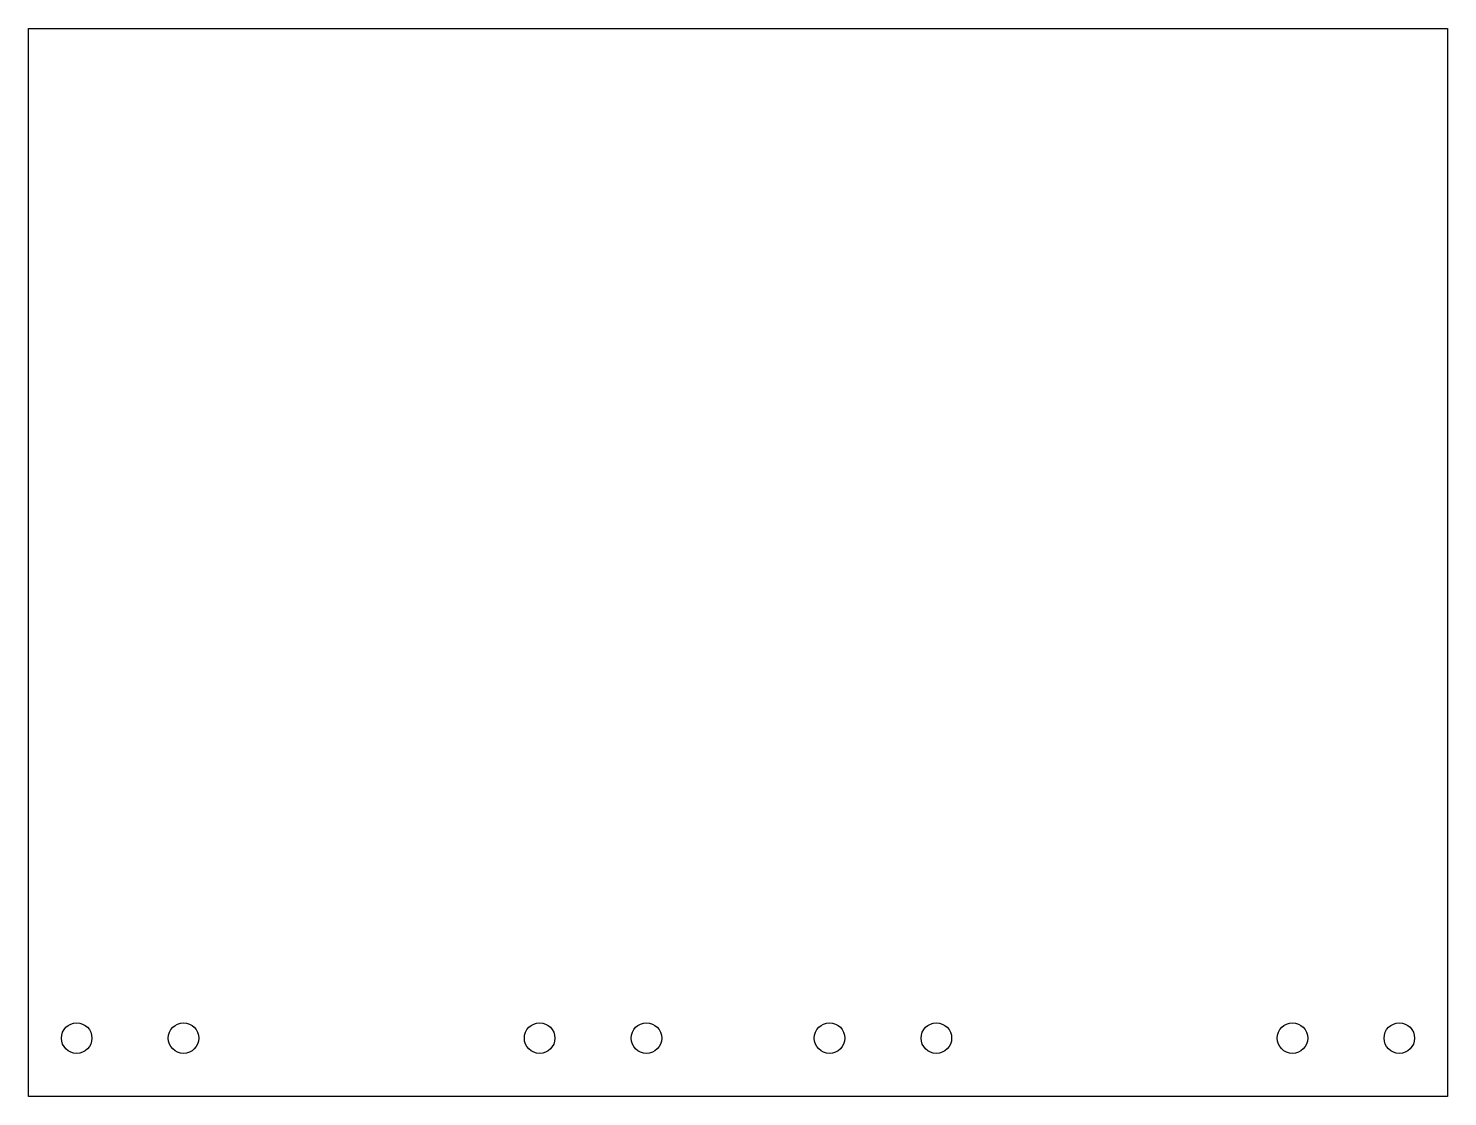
# Model space of a CAD drawing. Header units: millimetres. Extents: x -140 to 140, y 0 to 210.
import ezdxf

# ---------------------------------------------------------------- set-up
doc = ezdxf.new("R2010")
doc.units = ezdxf.units.MM
doc.layers.get('0').update_dxf_attribs({"linetype": 'CONTINUOUS'})

msp = doc.modelspace()

# ---------------------------------------------------------------- linework, layer by layer
msp.add_lwpolyline([(-139.5, 210), (139.5, 210), (139.5, 0), (-139.5, 0)], close=True)
for centre in [(-130, 11.5), (-109, 11.5), (-39, 11.5), (-18, 11.5), (18, 11.5), (39, 11.5), (109, 11.5), (130, 11.5)]:
    msp.add_circle(centre, 3)

doc.saveas('drawing.dxf')
